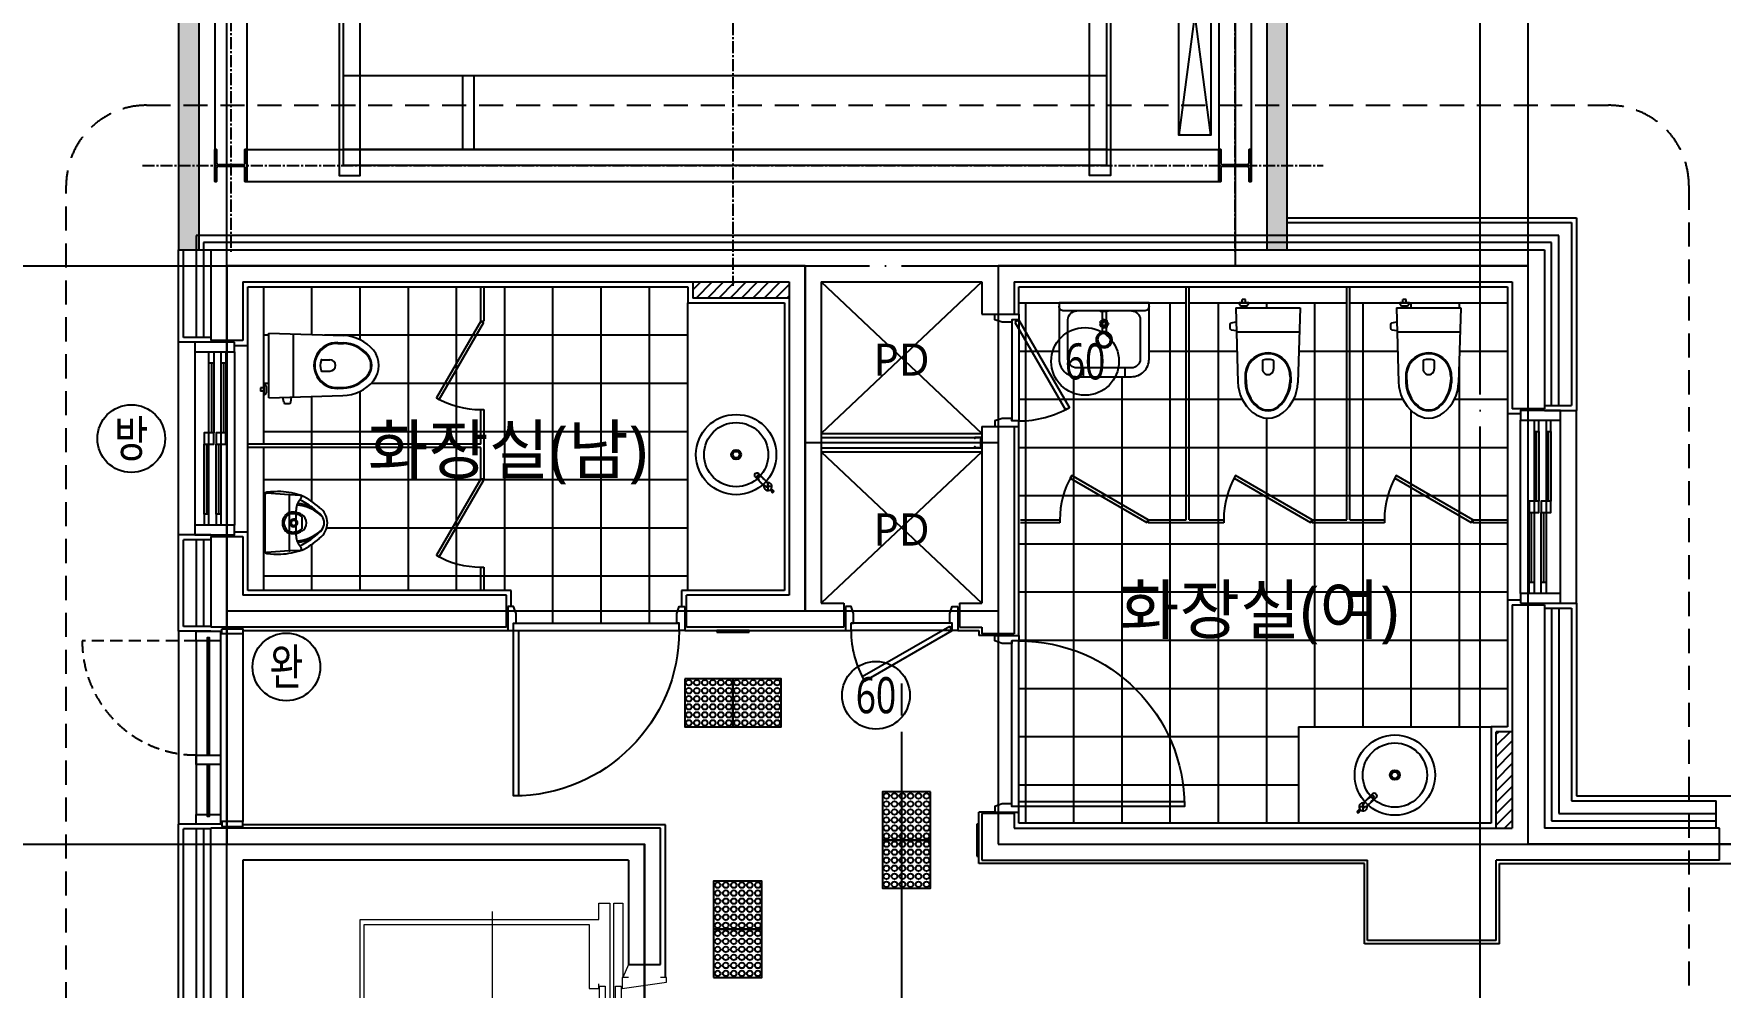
# Model space of a CAD drawing. Header units: millimetres. Extents: x 189000 to 252000, y 0 to 44550.
# Drawn here: x 203874 to 214370, y 22718 to 28655 of the extents above; entities that cross this region are included whole.
import ezdxf
from ezdxf.enums import TextEntityAlignment as Align

# ---------------------------------------------------------------- set-up
doc = ezdxf.new("R2010")
doc.units = ezdxf.units.MM
doc.header["$LTSCALE"] = 100
for name, pattern in [('CEN', [62, 60, -1, 0, -1]), ('CENTER', [66, 60, -2, 2, -2]), ('CENTER2', [1.125, 0.75, -0.125, 0.125, -0.125]), ('CHCENTER', [2.875, 2.5, -0.125, 0.125, -0.125]), ('DOT', [6.35, 0, -6.35]), ('HID', [2.3, 1.5, -0.8]), ('HIDDEN', [0.375, 0.25, -0.125])]:
    doc.linetypes.add(name, pattern=pattern)
for name, color, linetype in [('1', 1, 'CHCENTER'), ('3', 5, 'Continuous'), ('A-EQP-TOILET', 6, 'Continuous'), ('A-MARK', 3, 'Continuous'), ('AA-DWXM-DOOR', 4, 'Continuous'), ('CEN', 1, 'CEN'), ('COL', 2, 'Continuous'), ('DW-STUD', 8, 'Continuous'), ('FIN', 5, 'Continuous'), ('fur', 6, 'Continuous'), ('HAT', 5, 'Continuous'), ('insul', 8, 'Continuous'), ('L1', 8, 'Continuous'), ('TEXT', 3, 'Continuous'), ('TEXT3', 7, 'Continuous'), ('WAL', 3, 'Continuous'), ('WID', 4, 'Continuous'), ('방화문', 7, 'Continuous'), ('부분확대', 7, 'Continuous'), ('장애인', 8, 'Continuous')]:
    doc.layers.add(name, color=color, linetype=linetype)
for name, color, linetype, lineweight in [('LAD-CEN', 1, 'CENTER2', 9), ('LAD-OUTLINE', 7, 'Continuous', 20), ('LAD-REFERENCE', 7, 'Continuous', 5), ('LAD-THINLINE', 7, 'Continuous', 9)]:
    doc.layers.add(name, color=color, linetype=linetype, lineweight=lineweight)
doc.layers.add('면적선', color=44, linetype='Continuous', plot=False)
doc.styles.add('맑은고딕', font='')
doc.styles.add('울릉도L', font='')
doc.styles.get('맑은고딕').set_extended_font_data('Malgun Gothic')
doc.styles.get('울릉도L').set_extended_font_data('Malgun Gothic')
doc.linetypes.add('BATTING', pattern='A,0.00254,-2.54,[134,ltypeshp.shx,S=2.54,R=0,X=-2.54,Y=0],-5.08,[134,ltypeshp.shx,S=2.54,R=180,X=2.54,Y=0],-2.54', length=10.16254)

# ---------------------------------------------------------------- blocks, each defined once
blk = doc.blocks.new('*U14')
at = {"layer": 'LAD-OUTLINE'}
blk.add_line((0, 0), (80, 35), dxfattribs=at)
blk.add_lwpolyline([(80, 0), (80, 39), (150, 39), (110, -237), (80, -237), (80, -200)], dxfattribs=at)
blk = doc.blocks.new('*U15')
at = {"layer": 'LAD-OUTLINE'}
blk.add_line((0, 0), (-80, 35), dxfattribs=at)
blk.add_lwpolyline([(-80, 0), (-80, 39), (-150, 39), (-110, -237), (-80, -237), (-80, -200)], dxfattribs=at)
blk = doc.blocks.new('*U13')
at = {"layer": 'LAD-CEN', "ltscale": 200}
for p, q in [((0, 875), (0, -1100)), ((-1009, 0), (980, 0))]:
    blk.add_line(p, q, dxfattribs=at)
at = {"layer": 'LAD-OUTLINE'}
for points in [[(-1032, -730), (-1032, -660), (-930, -660), (-930, 825), (930, 825), (930, -660), (1032, -660), (1032, -730), (-1032, -730)], [(-900, -600), (-900, 800), (900, 800), (900, -600)], [(-900, -600), (-500, -600), (-500, -660), (-530, -660)], [(900, -600), (500, -600), (500, -660), (530, -660)], [(-515, -665), (515, -665), (515, -700), (-515, -700), (-515, -665)], [(-570, -810), (-1032, -810), (-1032, -755), (1032, -755), (1032, -810), (570, -810)], [(-515, -765), (515, -765), (515, -800), (-515, -800), (-515, -765)]]:
    blk.add_lwpolyline(points, dxfattribs=at)
blk = doc.blocks.new('LAD-RAIL-13K')
at = {"layer": 'LAD-THINLINE', "linetype": 'Continuous'}
for p, q in [((-40.801031, -53.720832), (-8.448969, -51.279167)), ((-4.75, -47.290511), (-4.75, -35.2)), ((4.75, -35.2), (4.75, -47.290511)), ((8.448969, -51.279167), (40.801031, -53.720832))]:
    blk.add_line(p, q, dxfattribs=at)
for points in [[(-7.95, -32), (-8, -32), (-8, -1), (-7, 0), (7, 0), (8, -1), (8, -32), (7.95, -32)], [(44.5, -57.709489), (44.5, -62), (-44.5, -62), (-44.5, -57.709489)]]:
    blk.add_lwpolyline(points, dxfattribs=at)
for centre, radius, start, end in [((-40.5, -57.709489), 4, 94.3160279995, 180), ((-8.75, -47.290511), 4, 274.3160279995, 0), ((-7.95, -35.2), 3.2, 0, 90), ((7.95, -35.2), 3.2, 90, 180), ((8.75, -47.290511), 4, 180, 265.6839720005), ((40.5, -57.709489), 4, 0, 85.6839720005)]:
    blk.add_arc(centre, radius, start, end, dxfattribs=at)
blk = doc.blocks.new('*U10')
at = {"layer": 'LAD-CEN', "ltscale": 10}
for p, q in [((-293, 636), (-277, 636)), ((-293, 601), (-277, 601)), ((-293, -601), (-277, -601)), ((-293, -636), (-277, -636))]:
    blk.add_line(p, q, dxfattribs=at)
at = {"layer": 'LAD-REFERENCE'}
for p, q in [((-211, 562), (0, 562)), ((-37, 556), (-37, -556)), ((0, 601), (0, -601)), ((-211, -562), (0, -562))]:
    blk.add_line(p, q, dxfattribs=at)
for points in [[(-83, 621), (-83, 621), (-88, 629), (-180, 629, -0.188811), (-194, 634), (-201, 641), (-228, 666), (-288, 666), (-288, 566), (-213, 566), (-83, 566)], [(-83, -621), (-83, -621), (-88, -629), (-180, -629, 0.188811), (-194, -634), (-201, -641), (-228, -666), (-288, -666), (-288, -566), (-213, -566), (-83, -566)]]:
    blk.add_lwpolyline(points, format="xyb", close=True, dxfattribs=at)
for points in [[(0, 556), (-211, 556), (-211, 621), (-20, 621), (0, 601)], [(0, -556), (-211, -556), (-211, -621), (-20, -621), (0, -601)]]:
    blk.add_lwpolyline(points, dxfattribs=at)
at = {"layer": 'LAD-THINLINE', "color": 2, "linetype": 'HIDDEN'}
for p, q in [((-282, 566), (-282, 666)), ((-6, -556), (-6, 556)), ((-282, -566), (-282, -666))]:
    blk.add_line(p, q, dxfattribs=at)
blk = doc.blocks.new('*U11')
at = {"layer": 'LAD-CEN', "linetype": 'CENTER'}
for p, q in [((0, 586), (0, -586)), ((75, 0), (-75, 0))]:
    blk.add_line(p, q, dxfattribs=at)
at = {"layer": 'LAD-THINLINE', "color": 5}
for p, q in [((-75, -500), (75, 500)), ((75, -500), (-75, 500)), ((-25, 262), (-25, 17)), ((-25, 262), (-22, 262)), ((-25, 262), (-22, 262)), ((-25, 262), (-22, 262)), ((-25, 262), (-22, 262)), ((-22, 262), (-22, 17)), ((-22, 262), (-21, 259)), ((-22, 262), (-21, 259)), ((-15, 260), (-12, 260)), ((-15, 260), (-12, 260)), ((-15, 260), (-15, 20)), ((-15, 260), (-9, 260)), ((-15, 260), (-9, 260)), ((-9, 260), (-9, 20)), ((-3, 260), (-3, 20)), ((3, 260), (-3, 260)), ((3, 260), (-3, 260)), ((3, 260), (0, 260)), ((3, 260), (0, 260)), ((3, 260), (3, 20)), ((15, 260), (9, 260)), ((9, 260), (9, 20)), ((9, 260), (9, 20)), ((15, 260), (12, 260)), ((15, 260), (15, 20)), ((25, 262), (21, 262)), ((25, 262), (21, 262)), ((21, 262), (21, 17)), ((21, 262), (21, 259)), ((25, 262), (21, 262)), ((25, 262), (21, 262)), ((21, 262), (21, 259)), ((25, 262), (25, 17)), ((-25, 17), (-22, 17)), ((-25, 17), (-22, 17)), ((-22, 17), (-21, 21)), ((-15, 20), (-9, 20)), ((-15, 20), (-9, 20)), ((3, 20), (-3, 20)), ((15, 20), (9, 20)), ((21, 17), (21, 21)), ((25, 17), (21, 17)), ((25, 17), (21, 17)), ((-25, -263), (-25, -18)), ((-25, -18), (-22, -18)), ((-25, -18), (-22, -18)), ((-22, -263), (-22, -18)), ((-22, -18), (-21, -21)), ((-15, -21), (-9, -21)), ((-15, -21), (-9, -21)), ((-15, -261), (-15, -21)), ((-9, -261), (-9, -21)), ((-3, -261), (-3, -21)), ((3, -21), (-3, -21)), ((3, -261), (3, -21)), ((15, -21), (9, -21)), ((9, -261), (9, -21)), ((9, -261), (9, -21)), ((15, -261), (15, -21)), ((21, -263), (21, -18)), ((25, -18), (21, -18)), ((25, -18), (21, -18)), ((21, -18), (21, -21)), ((25, -263), (25, -18)), ((-25, -263), (-22, -263)), ((-25, -263), (-22, -263)), ((-25, -263), (-22, -263)), ((-25, -263), (-22, -263)), ((-22, -263), (-21, -260)), ((-22, -263), (-21, -260)), ((-15, -261), (-12, -261)), ((-15, -261), (-12, -261)), ((-15, -261), (-9, -261)), ((-15, -261), (-9, -261)), ((3, -261), (-3, -261)), ((3, -261), (-3, -261)), ((3, -261), (0, -261)), ((3, -261), (0, -261)), ((15, -261), (9, -261)), ((15, -261), (12, -261)), ((21, -263), (21, -260)), ((21, -263), (21, -260)), ((25, -263), (21, -263)), ((25, -263), (21, -263)), ((25, -263), (21, -263)), ((25, -263), (21, -263))]:
    blk.add_line(p, q, dxfattribs=at)
at = {"layer": 'LAD-THINLINE'}
blk.add_lwpolyline([(-75, -500), (75, -500), (75, 500), (-75, 500)], close=True, dxfattribs=at)
at = {"layer": 'LAD-THINLINE', "color": 5}
for centre, start, end in [((-18, 260), 190.2367, 0), ((-18, 260), 190.2367, 0), ((-6, 260), 180, 0), ((-6, 260), 180, 0), ((6, 260), 180, 0), ((6, 260), 180, 0), ((18, 260), 180, 349.7633), ((18, 260), 180, 349.7633), ((-18, 20), 0, 169.7633), ((-6, 20), 0, 180), ((6, 20), 0, 180), ((18, 20), 10.2367, 180), ((-18, -21), 190.2367, 0), ((-6, -21), 180, 0), ((6, -21), 180, 0), ((18, -21), 180, 349.7633), ((-18, -261), 0, 169.7633), ((-18, -261), 0, 169.7633), ((-6, -261), 0, 180), ((-6, -261), 0, 180), ((6, -261), 0, 180), ((6, -261), 0, 180), ((18, -261), 10.2367, 180), ((18, -261), 10.2367, 180)]:
    blk.add_arc(centre, 3, start, end, dxfattribs=at)
blk = doc.blocks.new('1')
for name, p in [('*U11', (2386334, -4381467)), ('*U14', (2386831, -4382312)), ('*U15', (2388131, -4382312))]:
    blk.add_blockref(name, p)
at = {"rotation": 270}
blk.add_blockref('LAD-RAIL-13K', (2386531, -4381467), dxfattribs=at)
at = {"layer": 'L1'}
for name, p in [('*U13', (2387481, -4381467)), ('*U10', (2386469, -4381467))]:
    blk.add_blockref(name, p, dxfattribs=at)
blk = doc.blocks.new('A$C741C417D')
at = {"layer": 'AA-DWXM-DOOR', "color": 8}
for p, q in [((-665, 190), (-35, 190)), ((-665, 145), (-35, 145))]:
    blk.add_line(p, q, dxfattribs=at)
at = {"layer": 'AA-DWXM-DOOR'}
for points in [[(-650, 164), (-104, 479), (-119, 505), (-665, 190)], [(-700, 40), (-700, 190), (-665, 190), (-665, 145), (-650, 145), (-650, 85), (-665, 40), (-665, 40)], [(0, 40), (0, 190), (-35, 190), (-35, 145), (-50, 145), (-50, 85), (-35, 40), (-35, 40)]]:
    blk.add_lwpolyline(points, close=True, dxfattribs=at)
at = {"layer": 'AA-DWXM-DOOR', "color": 16}
blk.add_arc((-665, 190), 630, 0, 29.9999, dxfattribs=at)
blk = doc.blocks.new('EntPlan_C200X200')
for p, q in [((100, 100), (-100, 100)), ((-100, 100), (-100, 88)), ((-100, 88), (-17, 88)), ((-4, 75), (-4, -75)), ((4, -75), (4, 75)), ((17, 88), (100, 88)), ((100, 88), (100, 100)), ((-17, -88), (-100, -88)), ((-100, -88), (-100, -100)), ((-100, -100), (100, -100)), ((100, -88), (17, -88)), ((100, -100), (100, -88))]:
    blk.add_line(p, q)
blk.add_lwpolyline([(-4, 75, 0.414214), (-17, 88), (-100, 88), (-100, 100), (100, 100), (100, 88), (17, 88, 0.414214), (4, 75), (4, -75, 0.414214), (17, -88), (100, -88), (100, -100), (-100, -100), (-100, -88), (-17, -88, 0.414214), (-4, -75)], format="xyb", close=True)
for centre, start, end in [((-17, 75), 0, 90), ((17, 75), 90, 180), ((-17, -75), 270, 0), ((17, -75), 180, 270)]:
    blk.add_arc(centre, 13, start, end)
blk = doc.blocks.new('EntPlan_Weight')
at = {"layer": '3'}
for p, q in [((-760, 100), (760, -100)), ((760, 100), (-760, -100))]:
    blk.add_line(p, q, dxfattribs=at)
blk.add_lwpolyline([(-760, 100), (760, 100), (760, -100), (-760, -100)], close=True, dxfattribs=at)
blk = doc.blocks.new('pl_l1')
for p, q in [((2375, 1060), (-2375, 1060)), ((-2375, 1060), (-2375, -1060)), ((2375, 1060), (2375, -1060)), ((2375, 960), (-2375, 960)), ((1560, 960), (1560, 500)), ((1630, 960), (1630, 500)), ((-2375, 500), (2375, 500)), ((-2375, -500), (2375, -500)), ((-1630, -960), (-1630, -500)), ((-1560, -960), (-1560, -500)), ((2375, -960), (-2375, -960)), ((2375, -1060), (-2375, -1060))]:
    blk.add_line(p, q)
blk = doc.blocks.new('Plan_Plate')
for points in [[(1115, 2350), (3562.5, 2350), (3562.5, 2220), (1115, 2220)], [(1115, -2450), (3562.5, -2450), (3562.5, -2320), (1115, -2320)]]:
    blk.add_lwpolyline(points, close=True)
at = {"layer": '3', "rotation": 90}
blk.add_blockref('pl_l1', (2440, -50), dxfattribs=at)
blk = doc.blocks.new('002')
at = {"color": 1, "linetype": 'CENTER2'}
for p, q in [((1382958, 2257443), (1382958, 2264793)), ((1375408, 2264243), (1383508, 2264243)), ((1375208, 2261118), (1383708, 2261118)), ((1375408, 2257993), (1383508, 2257993))]:
    blk.add_line(p, q, dxfattribs=at)
at = {"color": 7, "linetype": 'Continuous'}
for p, q in [((1376058, 2264343), (1382858, 2264343)), ((1375958, 2264143), (1382958, 2264143)), ((1382858, 2258093), (1382858, 2264143)), ((1383058, 2258093), (1383058, 2264143)), ((1375958, 2258093), (1382958, 2258093)), ((1376058, 2257893), (1382858, 2257893))]:
    blk.add_line(p, q, dxfattribs=at)
for name, p in [('EntPlan_C200X200', (1382958, 2264243)), ('Plan_Plate', (1379458, 2261118)), ('EntPlan_Weight', (1382008, 2263993)), ('EntPlan_C200X200', (1382958, 2257993))]:
    blk.add_blockref(name, p)
blk = doc.blocks.new('A$C1434219D')
at = {"layer": '장애인', "color": 6}
blk.add_lwpolyline([(0, 0), (300, 0), (300, 300), (0, 300)], close=True, dxfattribs=at)
at = {"layer": '장애인'}
for centre in [(25, 275), (25, 225), (75, 275), (75, 225), (125, 275), (125, 225), (175, 275), (175, 225), (225, 275), (225, 225), (275, 275), (275, 225), (25, 175), (25, 125), (75, 175), (75, 125), (125, 175), (125, 125), (175, 175), (175, 125), (225, 175), (225, 125), (275, 175), (275, 125), (25, 75), (25, 25), (75, 75), (75, 25), (125, 75), (125, 25), (175, 75), (175, 25), (225, 75), (225, 25), (275, 75), (275, 25)]:
    blk.add_circle(centre, 17.5, dxfattribs=at)
blk = doc.blocks.new('*U48')
at = {"layer": 'AA-DWXM-DOOR', "color": 8}
for p, q in [((35, 120), (1065, 120)), ((35, 75), (1065, 75))]:
    blk.add_line(p, q, dxfattribs=at)
at = {"layer": 'AA-DWXM-DOOR'}
for points in [[(65, 120), (65, 1150), (35, 1150), (35, 120)], [(0, -30), (0, 120), (35, 120), (35, 75), (50, 75), (50, 15), (35, -30), (35, -30)], [(1100, -30), (1100, 120), (1065, 120), (1065, 75), (1050, 75), (1050, 15), (1065, -30), (1065, -30)]]:
    blk.add_lwpolyline(points, close=True, dxfattribs=at)
at = {"layer": 'AA-DWXM-DOOR', "color": 16}
blk.add_arc((35, 120), 1030, 0, 90, dxfattribs=at)
at = {"layer": 'Defpoints', "linetype": 'DOT'}
for p, q in [((-10, 110), (-10, -20)), ((1110, 110), (1110, -20))]:
    blk.add_line(p, q, dxfattribs=at)
blk = doc.blocks.new('to-cl-004-D-P')
at = {"layer": 'A-EQP-TOILET'}
for p, q in [((32, 373), (499, 359)), ((32, -28), (32, 373)), ((182, 368), (182, -22)), ((460, 315), (497, 314)), ((460, 310), (496, 309)), ((361, 208), (412, 208)), ((361, 138), (412, 138)), ((0, 33), (-20, 33)), ((-20, 33), (-20, 12)), ((0, 12), (-20, 12)), ((4, 53), (0, 53)), ((0, 53), (0, -7)), ((18, 5), (18, 40)), ((460, 35), (496, 36)), ((460, 30), (497, 31)), ((4, -7), (0, -7)), ((32, -28), (493, -14)), ((125, -56), (118, -25)), ((134, -64), (158, -64)), ((168, -56), (173, -24))]:
    blk.add_line(p, q, dxfattribs=at)
for centre, radius, start, end in [((456, 170), 145, 88.4637, 149.3301), ((489, 109), 250, 39.393, 87.8693), ((452, 173), 140, 149.3301, 210.6699), ((452, 173), 135, 149.3301, 210.6699), ((456, 170), 140, 88.4637, 149.3301), ((489, 109), 205, 88.8513, 89.0581), ((489, 109), 205, 39.393, 88.0761), ((489, 109), 200, 39.393, 88.0761), ((567, 173), 100, 320.607, 39.393), ((567, 173), 105, 320.607, 39.393), ((567, 173), 150, 320.607, 39.393), ((457, 173), 105, 162.5424, 197.4576), ((361, 203), 5, 90, 162.5424), ((361, 143), 5, 197.4576, 270), ((412, 173), 35, 270, 90), ((489, 236), 200, 271.9239, 320.607), ((489, 236), 205, 271.9239, 320.607), ((1, 35), 17.6, 16.4669, 80.531), ((1, 10), 17.6, 279.469, 343.5331), ((456, 175), 145, 210.6699, 271.5363), ((456, 175), 140, 210.6699, 271.5363), ((489, 236), 250, 270.8621, 320.607), ((134, -54), 10, 191.7664, 271.1467), ((158, -54), 10, 271.1467, 350.5271)]:
    blk.add_arc(centre, radius, start, end, dxfattribs=at)
blk = doc.blocks.new('A$C38E82509')
at = {"layer": 'A-EQP-TOILET'}
for p, q in [((0, 369), (0, 7)), ((152, 363), (11, 372)), ((155, 16), (155, 360)), ((221, 359), (158, 363)), ((195, 108), (195, 268)), ((230, 225), (230, 151)), ((152, 13), (11, 4)), ((221, 17), (158, 13))]:
    blk.add_line(p, q, dxfattribs=at)
for centre, radius, start, end in [((15, 364), 15, 93.8943, 180), ((10, 362), 10, 86.2686, 180), ((150, -1616), 2000, 91.4255, 93.8943), ((66, -146), 530, 71.9423, 86.2769), ((152, 360), 3, 0, 86.2686), ((158, 360), 3, 86.2686, 180), ((295, 268), 100, 132.9859, 180), ((143, 109), 233, 66.6541, 71.5757), ((220, 349), 10, 312.9859, 86.2686), ((22, -75), 480, 48.4528, 64.2738), ((22, -79), 455, 49.6406, 62.0313), ((180, 188), 70, 157.482, 202.518), ((180, 188), 70, 148.9973, 157.482), ((182, 192), 70, 144.4696, 153.0054), ((180, 188), 60, 155.6699, 204.3301), ((166, 204), 50, 143.0546, 144.4696), ((180, 188), 60, 148.6631, 155.6699), ((166, 204), 50, 128.4584, 143.0546), ((182, 192), 60, 144.4696, 153.3396), ((166, 204), 40, 141.0261, 144.4696), ((166, 204), 50, 112.3552, 128.4584), ((166, 204), 40, 119.5264, 141.0261), ((166, 204), 40, 102.6693, 119.5264), ((166, 204), 50, 102.6693, 112.3552), ((177, 155), 100, 79.6672, 102.6693), ((180, 188), 24, 51.3178, 308.6822), ((177, 155), 90, 78.5043, 102.6693), ((177, 155), 100, 58.0374, 79.6672), ((177, 155), 90, 55.67, 78.5043), ((182, 50), 250, 46.2214, 85.9523), ((170, 63), 250, 42.0777, 82.0201), ((200, 188), 50, 60, 60.1925), ((225, 225), 5, 0, 55.67), ((200, 188), 60, 300, 60), ((183, 86), 225, 39.8659, 53.5906), ((272, 188), 118, 305.1415, 54.8585), ((300, 188), 70, 322.3301, 37.6699), ((180, 188), 70, 202.518, 211.0027), ((182, 184), 70, 206.9946, 215.5304), ((180, 188), 60, 204.3301, 211.3369), ((166, 172), 50, 215.5304, 216.9454), ((166, 172), 50, 216.9454, 231.5416), ((182, 184), 60, 206.6604, 215.5304), ((166, 172), 40, 215.5304, 218.9739), ((166, 172), 40, 218.9739, 240.4736), ((166, 172), 50, 231.5416, 247.6448), ((166, 172), 40, 240.4736, 257.3307), ((166, 172), 50, 247.6448, 257.3307), ((177, 221), 100, 257.3307, 280.3328), ((177, 221), 90, 257.3307, 281.4957), ((180, 188), 16, 20.3641, 339.6359), ((180, 188), 24, 308.6822, 51.3178), ((180, 188), 16, 339.6359, 20.3641), ((177, 221), 90, 281.4957, 304.33), ((177, 221), 100, 280.3328, 301.9626), ((295, 108), 100, 180, 227.0141), ((182, 326), 250, 274.0477, 313.7786), ((170, 313), 250, 277.9799, 317.9223), ((225, 151), 5, 304.33, 0), ((22, 455), 455, 297.9687, 310.3594), ((183, 289), 225, 306.4094, 320.1341), ((10, 14), 10, 180, 273.7314), ((15, 12), 15, 180, 266.1057), ((68, 501), 509, 273.572, 288.7455), ((152, 16), 3, 273.7314, 0), ((158, 16), 3, 180, 273.7314), ((143, 267), 233, 288.4243, 293.3459), ((220, 27), 10, 273.7314, 47.0141), ((22, 450), 480, 295.7262, 311.5472), ((150, 1992), 2000, 266.1057, 268.5745)]:
    blk.add_arc(centre, radius, start, end, dxfattribs=at)
blk = doc.blocks.new('to-la-004-D-P')
at = {"layer": 'A-EQP-TOILET'}
for p, q in [((-24, -52), (-15, -52)), ((15, -52), (-15, -52)), ((-12, -55), (-12, -108)), ((4, -103), (3, -106)), ((8, -104), (4, -103)), ((8, -104), (8, -107)), ((12, -55), (12, -110)), ((24, -52), (15, -52)), ((-27, -128), (-27, -133)), ((-27, -128), (-24, -128)), ((-27, -133), (-24, -132)), ((-15, -107), (-19, -111)), ((-19, -111), (-17, -113)), ((-19, -150), (-17, -147)), ((-19, -150), (-15, -153)), ((-15, -107), (-13, -110)), ((-15, -153), (-13, -150)), ((-12, -152), (-12, -180)), ((0, -131), (0, -130)), ((0, -131), (0, -130)), ((0, -131), (0, -130)), ((0, -130), (0, -130)), ((4, -157), (3, -154)), ((4, -157), (8, -156)), ((8, -156), (8, -153)), ((12, -151), (12, -180)), ((23, -116), (20, -118)), ((23, -144), (20, -143)), ((25, -121), (23, -116)), ((25, -121), (23, -122)), ((25, -140), (23, -138)), ((23, -144), (25, -140)), ((-130, -405), (-130, -460)), ((130, -405), (130, -460))]:
    blk.add_line(p, q, dxfattribs=at)
blk.add_lwpolyline([(-280, 0), (280, 0), (280, -350, -0.414214), (170, -460), (-170, -460, -0.414214), (-280, -350)], format="xyb", close=True, dxfattribs=at)
for points in [[(-280, -20, 0.414214), (-250, -50), (-170, -50), (170, -50), (250, -50, 0.414214), (280, -20, 0.414214)], [(-170, -50, 0.414214), (-225, -105), (-225, -350, 0.414214), (-170, -405), (170, -405, 0.414214), (225, -350), (225, -105, 0.414214), (170, -50, 0.414214)]]:
    blk.add_lwpolyline(points, format="xyb", dxfattribs=at)
for centre, radius in [((0, -230), 50), ((0, -230), 40), ((0, -130), 13), ((0, -130), 12.3), ((0, -130), 11)]:
    blk.add_circle(centre, radius, dxfattribs=at)
for centre, radius, start, end in [((-24, -51), 1.25, 90, 270), ((-15, -55), 3, 0, 90), ((-8, -95), 14, 240.334, 325.3803), ((-9, -89), 19, 252.9878, 312.7264), ((22, -102), 14, 188.9054, 273.9518), ((26, -97), 19, 201.5593, 261.2979), ((15, -55), 3, 90, 180), ((24, -51), 1.25, 270, 90), ((-32, -115), 14, 291.7625, 16.8089), ((-38, -112), 19, 304.4164, 4.155), ((-38, -148), 19, 355.845, 55.5836), ((-32, -146), 14, 343.1911, 68.2375), ((-29, -116), 12.5, 293.0109, 15.5605), ((0, -130), 24, 174.3808, 185.6192), ((-29, -144), 12.5, 344.4395, 66.9891), ((0, -130), 21, 167.7221, 192.2779), ((0, -130), 24, 122.9522, 134.1906), ((0, -130), 24, 225.8094, 237.0478), ((0, -130), 21, 116.2935, 140.8493), ((0, -130), 21, 219.1507, 243.7065), ((-8, -165), 14, 34.6197, 119.666), ((-9, -171), 19, 47.2736, 107.0122), ((-7, -99), 12.5, 241.5823, 324.132), ((-7, -161), 12.5, 35.868, 118.4177), ((0, -180), 11.5, 180, 0), ((0, -130), 21, 64.865, 89.4207), ((0, -130), 21, 270.5793, 295.135), ((0, -130), 24, 71.5236, 82.7621), ((0, -130), 24, 277.2379, 288.4764), ((20, -105), 12.5, 190.1537, 272.7034), ((20, -155), 12.5, 87.2966, 169.8463), ((22, -158), 14, 86.0482, 171.0946), ((26, -163), 19, 98.7021, 158.4407), ((0, -130), 21, 13.4364, 37.9922), ((0, -130), 21, 322.0078, 346.5636), ((32, -130), 12.5, 138.7252, 221.2748), ((0, -130), 24, 20.0951, 31.3335), ((0, -130), 24, 328.6665, 339.9049), ((36, -130), 14, 137.4768, 222.5232), ((42, -130), 19, 150.1307, 209.8693)]:
    blk.add_arc(centre, radius, start, end, dxfattribs=at)

msp = doc.modelspace()

# ---------------------------------------------------------------- hatches: boundary and pattern name
at = {"transparency": 33554559}
h = msp.add_hatch(dxfattribs=at)
h.set_pattern_fill('CROSS', color=4, scale=5, angle=-90)
h.set_pattern_definition([(270, (206121.996, -26828.983), (31.75, -31.75), [15.875, -47.625]), (360, (206114.06, -26836.92), (31.75, 31.75), [15.875, -47.625])])
h.paths.add_polyline_path([(204775.3, 35159.1), (204775.3, 27309.1), (211675.3, 27309.1), (211675.3, 35159.1)])
h.paths.add_polyline_path([(204900.3, 35034.1), (204900.3, 27309.1), (211550.3, 27309.1), (211550.3, 35034.1)], flags=16)
at = {"layer": 'HAT'}
h = msp.add_hatch(dxfattribs=at)
h.set_pattern_fill('_USER', color=8, scale=50, angle=45, pattern_type=0)
h.set_pattern_definition([(45, (63000, 100), (-35.355339, 35.355339), [])])
h.paths.add_polyline_path([(208575.3, 27109.1), (207975.3, 27109.1), (207975.3, 27009.1), (208575.3, 27009.1)])
h = msp.add_hatch(dxfattribs=at)
h.set_pattern_fill('_USER', color=8, scale=50, angle=45, pattern_type=0)
h.set_pattern_definition([(45, (63100, -4e-06), (-35.355339, 35.355339), [])])
h.paths.add_polyline_path([(213075.3, 24309.1), (212975.3, 24309.1), (212975.3, 23709.1), (213075.3, 23709.1)])

# ---------------------------------------------------------------- linework, layer by layer
at = {"color": 4}
for points in [[(204775.3, 35159.1), (204775.3, 27309.1), (211675.3, 27309.1), (211675.3, 35159.1)], [(204900.3, 35034.1), (204900.3, 27309.1), (211550.3, 27309.1), (211550.3, 35034.1)]]:
    msp.add_lwpolyline(points, close=True, dxfattribs=at)
at = {"layer": '1', "color": 3}
for points in [[(208125.3, 24927.9), (208325.3, 24927.9), (208325.3, 24939.1), (208125.3, 24939.1)], [(209744, 23734.1), (209744, 23534.1), (209755.3, 23534.1), (209755.3, 23734.1)]]:
    msp.add_lwpolyline(points, close=True, dxfattribs=at)
at = {"layer": 'A-MARK', "color": 8}
for points in [[(209275.7, 24409.1), (209275.7, 24609.1)], [(210475.7, 19809.1), (210475.7, 22309.1), (209275.7, 22309.1), (209275.7, 24309.1)]]:
    msp.add_lwpolyline(points, dxfattribs=at)
at = {"layer": 'CEN'}
for p, q in [((205075.3, 7809.1), (205075.3, 36909.1)), ((211350.3, 36909.1), (211350.3, 27209.1)), ((212875.3, 7809.1), (212875.3, 36909.1)), ((213175.3, 23609.1), (213175.3, 36909.1)), ((203075.3, 27209.1), (213175.3, 27209.1)), ((208675.3, 27209.1), (208675.3, 25059.1)), ((209875.3, 27209.1), (209875.3, 23609.1)), ((208675.3, 26109.1), (209875.3, 26109.1)), ((209875.3, 25059.1), (205075.3, 25059.1)), ((203075.3, 23609.1), (207675.3, 23609.1)), ((207675.3, 20809.1), (207675.3, 23609.1)), ((209875.3, 23609.1), (234075.3, 23609.1))]:
    msp.add_line(p, q, dxfattribs=at)
at = {"layer": 'COL'}
for p, q in [((204975.3, 27309.1), (213275.3, 27309.1)), ((204975.3, 27309.1), (204975.3, 26744.1)), ((213275.3, 27309.1), (213275.3, 26319.1)), ((205175.3, 27109.1), (205175.3, 26744.1)), ((205175.3, 27109.1), (208575.3, 27109.1)), ((208575.3, 27109.1), (208575.3, 25159.1)), ((208775.3, 27109.1), (209775.3, 27109.1)), ((208775.3, 27109.1), (208775.3, 25109.1)), ((209775.3, 27109.1), (209775.3, 26909.1)), ((209975.3, 27109.1), (213075.3, 27109.1)), ((209975.3, 27109.1), (209975.3, 26909.1)), ((213075.3, 27109.1), (213075.3, 26319.1)), ((209775.3, 26909.1), (209975.3, 26909.1)), ((205175.3, 26744.1), (204975.3, 26744.1)), ((213275.3, 26319.1), (213075.3, 26319.1)), ((209775.3, 26209.1), (209775.3, 25109.1)), ((209775.3, 26209.1), (209975.3, 26209.1)), ((209975.3, 26209.1), (209975.3, 24919.1)), ((204975.3, 25524.1), (204975.3, 24959.1)), ((204975.3, 25524.1), (205175.3, 25524.1)), ((205175.3, 25524.1), (205175.3, 25159.1)), ((206815.3, 25159.1), (205175.3, 25159.1)), ((206815.3, 24959.1), (206815.3, 25159.1)), ((208575.3, 25159.1), (207935.3, 25159.1)), ((207935.3, 24959.1), (207935.3, 25159.1)), ((208775.3, 25109.1), (208915.3, 25109.1)), ((208915.3, 25109.1), (208915.3, 24959.1)), ((209635.3, 25109.1), (209775.3, 25109.1)), ((209635.3, 25109.1), (209635.3, 24959.1)), ((213075.3, 25099.1), (213075.3, 23709.1)), ((213075.3, 25099.1), (213275.3, 25099.1)), ((213275.3, 25099.1), (213275.3, 23709.1)), ((206815.3, 24959.1), (204975.3, 24959.1)), ((208915.3, 24959.1), (207935.3, 24959.1)), ((209635.3, 24959.1), (209775.3, 24959.1)), ((209775.3, 24959.1), (209775.3, 24919.1)), ((209975.3, 24919.1), (209775.3, 24919.1)), ((209775.3, 23799.1), (209775.3, 23509.1)), ((209975.3, 23799.1), (209775.3, 23799.1)), ((209975.3, 23799.1), (209975.3, 23709.1)), ((204975.3, 19919.1), (204975.3, 23709.1)), ((207775.3, 23709.1), (204975.3, 23709.1)), ((207775.3, 22859.1), (207775.3, 23709.1)), ((209975.3, 23709.1), (213075.3, 23709.1)), ((214365.3, 23709.1), (213275.3, 23709.1)), ((214365.3, 23509.1), (214365.3, 23709.1)), ((205175.3, 23509.1), (205175.3, 20909.1)), ((207575.3, 23509.1), (205175.3, 23509.1)), ((207575.3, 23509.1), (207575.3, 22859.1)), ((209775.3, 23509.1), (212175.3, 23509.1)), ((212175.3, 23009.1), (212175.3, 23509.1)), ((214365.3, 23509.1), (212975.3, 23509.1)), ((212975.3, 23009.1), (212975.3, 23509.1)), ((212975.3, 23009.1), (212175.3, 23009.1)), ((207575.3, 22859.1), (207775.3, 22859.1))]:
    msp.add_line(p, q, dxfattribs=at)
at = {"layer": 'DW-STUD'}
msp.add_lwpolyline([(209768.3, 26130.6), (209768.3, 26087.6), (209775.3, 26084.6), (209775.3, 26076.6), (209730.3, 26076.6), (209730.3, 26084.6), (209731.3, 26084.6), (209731.3, 26077.6), (209774.3, 26077.6), (209774.3, 26084), (209767.3, 26087), (209767.3, 26131.3), (209774.3, 26134.3), (209774.3, 26140.6), (209731.3, 26140.6), (209731.3, 26133.6), (209730.3, 26133.6), (209730.3, 26141.6), (209775.3, 26141.6), (209775.3, 26133.6)], close=True, dxfattribs=at)
at = {"layer": 'FIN', "linetype": 'Continuous', "ltscale": 5}
for p, q in [((211675.3, 27509.1), (213475.3, 27509.1)), ((213475.3, 27509.1), (213475.3, 26309.1)), ((211675.3, 27479.1), (213445.3, 27479.1)), ((213445.3, 27479.1), (213445.3, 26339.1)), ((204775.3, 24934.1), (204775.3, 27309.1)), ((204805.3, 26764.1), (204805.3, 27309.1)), ((213475.3, 25109.1), (213475.3, 26309.1)), ((208775.3, 26166.6), (209775.3, 26166.6)), ((208775.3, 26051.6), (209775.3, 26051.6)), ((204805.3, 24964.1), (204805.3, 25504.1)), ((213475.3, 25109.1), (213475.3, 23909.1)), ((213445.3, 25079.1), (213445.3, 23879.1)), ((204775.3, 24934.1), (204775.3, 23734.1)), ((213445.3, 23879.1), (214345.3, 23879.1)), ((213475.3, 23909.1), (225175.3, 23909.1)), ((214345.3, 23709.1), (214345.3, 23879.1)), ((204775.3, 12029.1), (204775.3, 23734.1)), ((204805.3, 19939.1), (204805.3, 23704.1)), ((211200.3, 23509.1), (211200.3, 23509.1))]:
    msp.add_line(p, q, dxfattribs=at)
at = {"layer": 'FIN'}
for p, q in [((205205.3, 27079.1), (207945.3, 27079.1)), ((205205.3, 25189.1), (205205.3, 27079.1)), ((205305.3, 26099.1), (205305.3, 27079.1)), ((205305.3, 26099.1), (205305.3, 27079.1)), ((207945.3, 27079.1), (207945.3, 26979.1)), ((207945.3, 26979.1), (208545.3, 26979.1)), ((208545.3, 26979.1), (208545.3, 25189.1)), ((210005.3, 26909.1), (210005.3, 27079.1)), ((210005.3, 27079.1), (213045.3, 27079.1)), ((210005.3, 26979.1), (211045.3, 26979.1)), ((211065.3, 26979.1), (212045.3, 26979.1)), ((212065.3, 26979.1), (213045.3, 26979.1)), ((213045.3, 27079.1), (213045.3, 24339.1)), ((205123.3, 26714.1), (205205.3, 26714.1)), ((213127.3, 26289.1), (213045.3, 26289.1)), ((205305.3, 25189.1), (205305.3, 26079.1)), ((205305.3, 25189.1), (205305.3, 26079.1)), ((205123.3, 25554.1), (205205.3, 25554.1)), ((206845.3, 25189.1), (205205.3, 25189.1)), ((206845.3, 25089.1), (206845.3, 25189.1)), ((208545.3, 25189.1), (207905.3, 25189.1)), ((207905.3, 25189.1), (207905.3, 25089.1)), ((213127.3, 25129.1), (213045.3, 25129.1)), ((205175.3, 24939.1), (206825.3, 24939.1)), ((207925.3, 24939.1), (208925.3, 24939.1)), ((209625.3, 24939.1), (209755.3, 24939.1)), ((209755.3, 24939.1), (209755.3, 24909.1)), ((209855.3, 24909.1), (209755.3, 24909.1)), ((212945.3, 24339.1), (212945.3, 23739.1)), ((213045.3, 24339.1), (212945.3, 24339.1)), ((207805.3, 23729.1), (205175.3, 23729.1)), ((207805.3, 22779.1), (207805.3, 23729.1)), ((209755.3, 23489.1), (209755.3, 23809.1)), ((209855.3, 23809.1), (209755.3, 23809.1)), ((210005.3, 23739.1), (210005.3, 23809.1)), ((212945.3, 23739.1), (210005.3, 23739.1)), ((212155.3, 23489.1), (209755.3, 23489.1)), ((212155.3, 22989.1), (212155.3, 23489.1)), ((212995.3, 23489.1), (219855.3, 23489.1)), ((212995.3, 22989.1), (212995.3, 23489.1)), ((212995.3, 22989.1), (212155.3, 22989.1))]:
    msp.add_line(p, q, dxfattribs=at)
at = {"layer": 'FIN', "linetype": 'Continuous'}
for p, q in [((204975.3, 26734.1), (204775.3, 26734.1)), ((204975.3, 26764.1), (204805.3, 26764.1)), ((213275.3, 26339.1), (213445.3, 26339.1)), ((213275.3, 26309.1), (213475.3, 26309.1)), ((204975.3, 25534.1), (204775.3, 25534.1)), ((204975.3, 25504.1), (204805.3, 25504.1)), ((213275.3, 25109.1), (213475.3, 25109.1)), ((213275.3, 25079.1), (213445.3, 25079.1)), ((204975.3, 24934.1), (204775.3, 24934.1)), ((204975.3, 24964.1), (204805.3, 24964.1)), ((205175.3, 24919.1), (205175.3, 23749.1)), ((204975.3, 23734.1), (204775.3, 23734.1)), ((204975.3, 23704.1), (204805.3, 23704.1))]:
    msp.add_line(p, q, dxfattribs=at)
at = {"layer": 'FIN'}
msp.add_lwpolyline([(210005.3, 24909.1), (210005.3, 26209.1)], dxfattribs=at)
at = {"layer": 'FIN', "linetype": 'Continuous'}
for points in [[(205045.3, 24949.1), (205175.3, 24949.1), (205175.3, 24919.1), (205045.3, 24919.1)], [(205045.3, 23719.1), (205175.3, 23719.1), (205175.3, 23749.1), (205045.3, 23749.1)]]:
    msp.add_lwpolyline(points, close=True, dxfattribs=at)
at = {"layer": 'fur', "ltscale": 0.08}
for p, q in [((209775.3, 27109.1), (208775.3, 26166.6)), ((208775.3, 27109.1), (209775.3, 26166.6)), ((206655.3, 26864.1), (206655.3, 27079.1)), ((206675.3, 27079.1), (206675.3, 26864.1)), ((207945.3, 25189.1), (207945.3, 26979.1)), ((211045.3, 25629.1), (211045.3, 27079.1)), ((211065.3, 25629.1), (211065.3, 27079.1)), ((212045.3, 25629.1), (212045.3, 27079.1)), ((212065.3, 25629.1), (212065.3, 27079.1)), ((206655.3, 26864.1), (206675.3, 26864.1)), ((206655.3, 26099.1), (206655.3, 26314.1)), ((206655.3, 26314.1), (206675.3, 26314.1)), ((206675.3, 26314.1), (206675.3, 26099.1)), ((206655.3, 26099.1), (205205.3, 26099.1)), ((206655.3, 26079.1), (205205.3, 26079.1)), ((206655.3, 25884.1), (206655.3, 26079.1)), ((206675.3, 26099.1), (206675.3, 25884.1)), ((209775.3, 26051.6), (208775.3, 25109.1)), ((208775.3, 26051.6), (209775.3, 25109.1)), ((206655.3, 25884.1), (206675.3, 25884.1)), ((210015.3, 25629.1), (210260.3, 25629.1)), ((210260.3, 25629.1), (210260.3, 25609.1)), ((210810.3, 25629.1), (211045.3, 25629.1)), ((210810.3, 25629.1), (210810.3, 25609.1)), ((211065.3, 25629.1), (211280.3, 25629.1)), ((211280.3, 25629.1), (211280.3, 25609.1)), ((211830.3, 25629.1), (212045.3, 25629.1)), ((211830.3, 25629.1), (211830.3, 25609.1)), ((212065.3, 25629.1), (212280.3, 25629.1)), ((212280.3, 25629.1), (212280.3, 25609.1)), ((212830.3, 25629.1), (213045.3, 25629.1)), ((212830.3, 25629.1), (212830.3, 25609.1)), ((210260.3, 25609.1), (210015.3, 25609.1)), ((211280.3, 25609.1), (210810.3, 25609.1)), ((212280.3, 25609.1), (211830.3, 25609.1)), ((213045.3, 25609.1), (212830.3, 25609.1)), ((206655.3, 25189.1), (206655.3, 25334.1)), ((206655.3, 25334.1), (206675.3, 25334.1)), ((206675.3, 25334.1), (206675.3, 25189.1)), ((211745.3, 24339.1), (212945.3, 24339.1)), ((211745.3, 24339.1), (211745.3, 23739.1))]:
    msp.add_line(p, q, dxfattribs=at)
at = {"layer": 'fur', "linetype": 'Continuous'}
for p, q in [((208362.7, 25895.5), (208418.5, 25839.7)), ((208383.9, 25916.7), (208439.7, 25860.9)), ((208465.8, 25836.1), (208420.8, 25836.1)), ((208443.3, 25858.6), (208443.3, 25813.6)), ((208463.9, 25811.3), (208458.7, 25816.5)), ((208462.6, 25809.4), (208472.1, 25798.8)), ((208462.7, 25810.1), (208469.3, 25816.7)), ((208468.1, 25815.5), (208462.9, 25820.7)), ((208470, 25816.8), (208480.6, 25807.3)), ((208472.5, 25798.7), (208480.7, 25806.9)), ((212169.7, 23841.1), (212124.7, 23841.1)), ((212147.2, 23818.6), (212147.2, 23863.6)), ((212206.5, 23921.7), (212150.7, 23865.9)), ((212227.7, 23900.5), (212172, 23844.7)), ((212109.7, 23811.9), (212118, 23803.7)), ((212120.4, 23821.8), (212109.9, 23812.3)), ((212127.8, 23814.4), (212118.4, 23803.8)), ((212121.1, 23821.7), (212127.8, 23815.1)), ((212122.3, 23820.5), (212127.5, 23825.7)), ((212126.6, 23816.3), (212131.8, 23821.5))]:
    msp.add_line(p, q, dxfattribs=at)
at = {"layer": 'fur', "ltscale": 0.08}
for points in [[(206655.3, 26864.1), (206380.3, 26387.8), (206397.6, 26377.8), (206672.6, 26854.1)], [(206655.3, 25884.1), (206380.3, 25407.8), (206397.6, 25397.8), (206672.6, 25874.1)], [(210810.3, 25629.1), (210333.9, 25904.1), (210323.9, 25886.8), (210800.3, 25611.8)], [(211830.3, 25629.1), (211353.9, 25904.1), (211343.9, 25886.8), (211820.3, 25611.8)], [(212830.3, 25629.1), (212353.9, 25904.1), (212343.9, 25886.8), (212820.3, 25611.8)]]:
    msp.add_lwpolyline(points, close=True, dxfattribs=at)
at = {"layer": 'fur', "linetype": 'Continuous'}
for centre, radius in [((208245.3, 26034.1), 250), ((208245.3, 26034.1), 200), ((208245.3, 26034.1), 30.5), ((208245.3, 26034.1), 20.5), ((212345.2, 24039.1), 250), ((212345.2, 24039.1), 200), ((212345.2, 24039.1), 30.5), ((212345.2, 24039.1), 20.5)]:
    msp.add_circle(centre, radius, dxfattribs=at)
at = {"layer": 'fur', "ltscale": 0.08}
for centre, start, end in [((206655.3, 26864.1), 240, 270), ((210810.3, 25629.1), 150, 180), ((211830.3, 25629.1), 150, 180), ((212830.3, 25629.1), 150, 180), ((206655.3, 25884.1), 240, 270)]:
    msp.add_arc(centre, 550, start, end, dxfattribs=at)
at = {"layer": 'fur', "linetype": 'Continuous'}
for centre, radius, start, end in [((208381.8, 25897.6), 7, 135, 203.19812), ((208484.6, 25941.7), 118.8, 203.19812, 246.80188), ((208381.8, 25897.6), 7, 66.80188, 135), ((208337.7, 25794.8), 118.8, 23.19812, 66.80188), ((208443.3, 25836.1), 25, 165.23919, 104.76081), ((208440.5, 25838.9), 7, 246.80188, 315), ((208440.5, 25838.9), 7, 315, 23.19812), ((208463, 25809.7), 0.5, 135, 221.91471), ((208469.7, 25816.4), 0.5, 48.08529, 135), ((208472.5, 25799.2), 0.5, 221.91471, 297.29821), ((208464.2, 25815.2), 18.6, 297.29821, 332.70179), ((208480.2, 25806.9), 0.5, 332.70179, 48.08529), ((212147.2, 23841.1), 25, 75.23919, 14.76081), ((212149.9, 23843.9), 7, 156.80188, 225), ((212252.7, 23799.8), 118.8, 113.19812, 156.80188), ((212149.9, 23843.9), 7, 225, 293.19812), ((212105.9, 23946.7), 118.8, 293.19812, 336.80188), ((212208.7, 23902.6), 7, 45, 113.19812), ((212208.7, 23902.6), 7, 336.80188, 45), ((212110.2, 23811.9), 0.5, 131.91471, 207.29821), ((212126.3, 23820.2), 18.6, 207.29821, 242.70179), ((212118, 23804.2), 0.5, 242.70179, 318.08529), ((212120.8, 23821.4), 0.5, 45, 131.91471), ((212127.4, 23814.7), 0.5, 318.08529, 45)]:
    msp.add_arc(centre, radius, start, end, dxfattribs=at)
for centre, major_axis in [((208373.3, 25906.1), (10.6, 10.6)), ((212217.1, 23911.1), (10.6, -10.6))]:
    msp.add_ellipse(centre, major_axis=major_axis, ratio=0.9665102, start_param=1.5707963, end_param=3.1413133, dxfattribs=at)
at = {"layer": 'fur', "linetype": 'Continuous', "extrusion": (0, 0, -1)}
for centre, major_axis in [((208373.3, 25906.1), (10.6, 10.6)), ((212217.1, 23911.1), (10.6, -10.6))]:
    msp.add_ellipse(centre, major_axis=major_axis, ratio=0.9665102, start_param=4.712389, end_param=6.282906, dxfattribs=at)
at = {"layer": 'insul'}
for p, q in [((204885.3, 27399.1), (204885.3, 26764.1)), ((213365.3, 27399.1), (204885.3, 27399.1)), ((213365.3, 26339.1), (213365.3, 27399.1)), ((204885.3, 25504.1), (204885.3, 24964.1)), ((213365.3, 25079.1), (213365.3, 23799.1)), ((213365.3, 23799.1), (214345.3, 23799.1)), ((204885.3, 23704.1), (204885.3, 19939.1))]:
    msp.add_line(p, q, dxfattribs=at)
at = {"layer": 'insul', "linetype": 'BATTING', "ltscale": 0.04}
for p, q in [((204930.3, 27354.1), (204930.3, 26764.1)), ((213320.3, 27354.1), (204930.3, 27354.1)), ((213320.3, 26339.1), (213320.3, 27354.1)), ((204930.3, 25504.1), (204930.3, 24964.1)), ((213320.3, 25079.1), (213320.3, 23754.1)), ((213320.3, 23754.1), (214345.3, 23754.1)), ((204930.3, 23704.1), (204930.3, 19939.1))]:
    msp.add_line(p, q, dxfattribs=at)
at = {"layer": 'L1'}
for p, q in [((205605.3, 26781.5), (205605.3, 27079.1)), ((205905.3, 26749.9), (205905.3, 27079.1)), ((206205.3, 25189.1), (206205.3, 27079.1)), ((206505.3, 25189.1), (206505.3, 27079.1)), ((206805.3, 25189.1), (206805.3, 27079.1)), ((207105.3, 24984.1), (207105.3, 27079.1)), ((207405.3, 24984.1), (207405.3, 27079.1)), ((207705.3, 24984.1), (207705.3, 27079.1)), ((210045.3, 26979.1), (210045.3, 23739.1)), ((210945.3, 26979.1), (210945.3, 23739.1)), ((211245.3, 26979.1), (211245.3, 23739.1)), ((211545.3, 26979.1), (211545.3, 26947.5)), ((211845.3, 26979.1), (211845.3, 24339.1)), ((212145.3, 26979.1), (212145.3, 24339.1)), ((212445.3, 26979.1), (212445.3, 26947.5)), ((212745.3, 26979.1), (212745.3, 26947.5)), ((205305.3, 26779.1), (205336.9, 26779.1)), ((205682.6, 26779.1), (207945.3, 26779.1)), ((210005.3, 26679.1), (210255.3, 26679.1)), ((210815.3, 26679.1), (211362.9, 26679.1)), ((211747.6, 26679.1), (212362.9, 26679.1)), ((212747.6, 26679.1), (213045.3, 26679.1)), ((212745.3, 26601.8), (212745.3, 24339.1)), ((205305.3, 26479.1), (205336.9, 26479.1)), ((205974.7, 26479.1), (207945.3, 26479.1)), ((210345.3, 26519.1), (210345.3, 23739.1)), ((210645.3, 26519.1), (210645.3, 23739.1)), ((205605.3, 25742), (205605.3, 26396.8)), ((205905.3, 25189.1), (205905.3, 26428.4)), ((210005.3, 26379.1), (211394.5, 26379.1)), ((211716, 26379.1), (212394.5, 26379.1)), ((212716, 26379.1), (213045.3, 26379.1)), ((211545.3, 26262.8), (211545.3, 23739.1)), ((212445.3, 26309.7), (212445.3, 24339.1)), ((205305.3, 26179.1), (207945.3, 26179.1)), ((208775.3, 26141.6), (209775.3, 26141.6)), ((208775.3, 26076.6), (209775.3, 26076.6)), ((210005.3, 26079.1), (213045.3, 26079.1)), ((205305.3, 25879.1), (207945.3, 25879.1)), ((210005.3, 25779.1), (213045.3, 25779.1)), ((205697.6, 25579.1), (207945.3, 25579.1)), ((205605.3, 25189.1), (205605.3, 25476.3)), ((210005.3, 25479.1), (213045.3, 25479.1)), ((205305.3, 25279.1), (207945.3, 25279.1)), ((210005.3, 25179.1), (213045.3, 25179.1)), ((210005.3, 24879.1), (213045.3, 24879.1)), ((210005.3, 24579.1), (213045.3, 24579.1)), ((210005.3, 24279.1), (211745.3, 24279.1)), ((210005.3, 23979.1), (211745.3, 23979.1))]:
    msp.add_line(p, q, dxfattribs=at)
at = {"layer": 'WAL'}
for p, q in [((207975.3, 27109.1), (207975.3, 27009.1)), ((208575.3, 27009.1), (207975.3, 27009.1)), ((212975.3, 23709.1), (212975.3, 24309.1)), ((213075.3, 24309.1), (212975.3, 24309.1))]:
    msp.add_line(p, q, dxfattribs=at)
at = {"layer": 'WID', "color": 6}
for p, q in [((204875.3, 26674.1), (204875.3, 25594.1)), ((205123.3, 26674.1), (205123.3, 25594.1)), ((213127.3, 25169.1), (213127.3, 26249.1)), ((213375.3, 25169.1), (213375.3, 26249.1)), ((204885.3, 24874.1), (204885.3, 23794.1)), ((204885.3, 24874.1), (204885.3, 23794.1))]:
    msp.add_line(p, q, dxfattribs=at)
at = {"layer": 'WID', "color": 6, "linetype": 'Continuous', "ltscale": 0.2}
for p, q in [((204964.3, 26169.1), (204964.3, 26604.1)), ((204994.3, 26604.1), (204994.3, 26169.1)), ((205039.3, 26169.1), (205039.3, 26604.1)), ((205069.3, 26604.1), (205069.3, 26169.1)), ((213211.3, 26179.1), (213211.3, 25744.1)), ((213241.3, 26179.1), (213241.3, 25744.1)), ((213286.3, 26179.1), (213286.3, 25744.1)), ((213316.3, 26179.1), (213316.3, 25744.1)), ((204934.3, 25664.1), (204934.3, 26099.1)), ((204964.3, 25664.1), (204964.3, 26099.1)), ((205009.3, 25664.1), (205009.3, 26099.1)), ((205039.3, 25664.1), (205039.3, 26099.1)), ((213181.3, 25239.1), (213181.3, 25674.1)), ((213211.3, 25674.1), (213211.3, 25239.1)), ((213256.3, 25239.1), (213256.3, 25674.1)), ((213286.3, 25674.1), (213286.3, 25239.1)), ((205035.3, 24874.1), (205035.3, 23794.1)), ((205035.3, 24874.1), (205035.3, 23794.1))]:
    msp.add_line(p, q, dxfattribs=at)
at = {"layer": 'WID', "color": 4}
for p, q in [((204979.3, 26604.1), (204979.3, 26169.1)), ((205054.3, 26604.1), (205054.3, 26169.1)), ((213226.3, 25744.1), (213226.3, 26179.1)), ((213301.3, 25744.1), (213301.3, 26179.1)), ((204949.3, 26099.1), (204949.3, 25664.1)), ((205024.3, 26099.1), (205024.3, 25664.1)), ((213196.3, 25239.1), (213196.3, 25674.1)), ((213271.3, 25239.1), (213271.3, 25674.1))]:
    msp.add_line(p, q, dxfattribs=at)
at = {"layer": 'WID', "color": 6, "linetype": 'HID', "ltscale": 0.5}
msp.add_line((204885.3, 24874.1), (204175.3, 24874.1), dxfattribs=at)
at = {"layer": 'WID'}
for points in [[(205123.3, 26734.1), (204875.3, 26734.1), (204875.3, 26674.1), (205123.3, 26674.1)], [(213127.3, 26249.1), (213375.3, 26249.1), (213375.3, 26309.1), (213127.3, 26309.1)], [(205123.3, 25594.1), (204875.3, 25594.1), (204875.3, 25534.1), (205123.3, 25534.1)], [(213127.3, 25109.1), (213375.3, 25109.1), (213375.3, 25169.1), (213127.3, 25169.1)], [(205035.3, 24934.1), (205035.3, 24874.1), (204885.3, 24874.1), (204885.3, 24934.1)], [(204885.3, 24104.1), (204885.3, 24164.1), (205035.3, 24164.1), (205035.3, 24104.1)], [(204885.3, 23734.1), (204885.3, 23794.1), (205035.3, 23794.1), (205035.3, 23734.1)]]:
    msp.add_lwpolyline(points, close=True, dxfattribs=at)
at = {"layer": 'WID', "color": 4}
for points in [[(204994.3, 26674.1), (204994.3, 26604.1), (204964.3, 26604.1), (204964.3, 26674.1)], [(205069.3, 26674.1), (205069.3, 26604.1), (205039.3, 26604.1), (205039.3, 26674.1)], [(213211.3, 26249.1), (213211.3, 26179.1), (213241.3, 26179.1), (213241.3, 26249.1)], [(213286.3, 26249.1), (213286.3, 26179.1), (213316.3, 26179.1), (213316.3, 26249.1)], [(204964.3, 26099.1), (204964.3, 26169.1)], [(205039.3, 26099.1), (205039.3, 26169.1)], [(213211.3, 25744.1), (213211.3, 25674.1)], [(213286.3, 25744.1), (213286.3, 25674.1)], [(204964.3, 25594.1), (204964.3, 25664.1), (204934.3, 25664.1), (204934.3, 25594.1)], [(205039.3, 25594.1), (205039.3, 25664.1), (205009.3, 25664.1), (205009.3, 25594.1)], [(213181.3, 25169.1), (213181.3, 25239.1), (213211.3, 25239.1), (213211.3, 25169.1)], [(213256.3, 25169.1), (213256.3, 25239.1), (213286.3, 25239.1), (213286.3, 25169.1)]]:
    msp.add_lwpolyline(points, dxfattribs=at)
for points in [[(204994.3, 26169.1), (204934.3, 26169.1), (204934.3, 26099.1), (204994.3, 26099.1)], [(205069.3, 26169.1), (205009.3, 26169.1), (205009.3, 26099.1), (205069.3, 26099.1)], [(213181.3, 25674.1), (213241.3, 25674.1), (213241.3, 25744.1), (213181.3, 25744.1)], [(213256.3, 25674.1), (213316.3, 25674.1), (213316.3, 25744.1), (213256.3, 25744.1)]]:
    msp.add_lwpolyline(points, close=True, dxfattribs=at)
at = {"layer": 'WID'}
for points in [[(204954.3, 24164.1), (204954.3, 24896.1), (204966.3, 24896.1), (204966.3, 24164.1)], [(204966.3, 24104.1), (204966.3, 23782.1), (204954.3, 23782.1), (204954.3, 24104.1)]]:
    msp.add_lwpolyline(points, dxfattribs=at)
at = {"layer": 'WID', "color": 6, "linetype": 'HID', "ltscale": 0.5}
msp.add_arc((204885.3, 24874.1), 710, 180, 270, dxfattribs=at)
at = {"layer": '면적선'}
msp.add_lwpolyline([(205075.3, 17759.1), (211475.3, 17759.1), (211475.3, 20809.1), (212875.3, 20809.1), (212875.3, 21409.1), (219975.3, 21409.1), (219975.3, 23609.1), (213175.3, 23609.1), (213175.3, 27209.1), (209875.3, 27209.1), (209875.3, 25059.1), (208675.3, 25059.1), (208675.3, 27209.1), (205075.3, 27209.1), (205075.3, 23609.1), (207675.3, 23609.1), (207675.3, 20809.1), (205075.3, 20809.1)], close=True, dxfattribs=at)
at = {"layer": '방화문'}
for centre in [(210416.9, 26614.6), (204480.7, 26134.1), (205446, 24712.5), (209115.6, 24536.2)]:
    msp.add_circle(centre, 210.8, dxfattribs=at)
at = {"layer": '부분확대', "linetype": 'HID'}
msp.add_lwpolyline([(214175.3, 17309.1, -0.4142136), (213675.3, 16809.1), (204575.3, 16809.1, -0.4142136), (204075.3, 17309.1), (204075.3, 27709.1, -0.4142136), (204575.3, 28209.1), (213675.3, 28209.1, -0.4142136), (214175.3, 27709.1)], format="xyb", close=True, dxfattribs=at)

# ---------------------------------------------------------------- block references
for name, p, rotation in [('002', (-2052893.2, 1410792), 270), ('A$C741C417D', (209815.3, 26209.1), 270), ('A$C741C417D', (208925.3, 25129.1), 180), ('1', (-4174737.1, -2365271.5), 90.00000000000001)]:
    msp.add_blockref(name, p, dxfattribs=dict(rotation=rotation))
at = {"layer": 'A-EQP-TOILET', "xscale": -1}
msp.add_blockref('to-la-004-D-P', (210535.3, 26979.1), dxfattribs=at)
at = {"layer": 'A-EQP-TOILET', "rotation": 270}
for p in [(211382.6, 26979.1), (212382.6, 26979.1)]:
    msp.add_blockref('to-cl-004-D-P', p, dxfattribs=at)
at = {"layer": 'A-EQP-TOILET'}
for name, p in [('to-cl-004-D-P', (205305.3, 26416.5)), ('A$C38E82509', (205311.2, 25421.2))]:
    msp.add_blockref(name, p, dxfattribs=at)
at = {"layer": 'AA-DWXM-DOOR', "xscale": -1}
for p, rotation in [((206825.3, 25059.1), 180), ((209885.3, 23809.1), 270)]:
    msp.add_blockref('*U48', p, dxfattribs=dict(at, rotation=rotation))
at = {"layer": '장애인', "ltscale": 5}
for p, rotation in [((207925.3, 24639.1), 270), ((208225.3, 24639.1), 270), ((209455.3, 23934.1), 180), ((209455.3, 23634.1), 180)]:
    msp.add_blockref('A$C1434219D', p, dxfattribs=dict(at, rotation=rotation))
for p in [(208105.3, 23079.1), (208105.3, 22779.1)]:
    msp.add_blockref('A$C1434219D', p, dxfattribs=at)

# ---------------------------------------------------------------- texts
at = {"layer": 'TEXT', "color": 7, "style": '맑은고딕'}
for s, p in [('화장실(남)', (205952.9, 26215.1)), ('화장실(여)', (210628.6, 25219.2))]:
    msp.add_text(s, height=300, dxfattribs=at).set_placement(p, align=Align.TOP_LEFT)
at = {"layer": 'TEXT3', "style": '맑은고딕'}
for p in [(209275.3, 26625.4), (209275.3, 25567.9)]:
    msp.add_text('PD', height=200, dxfattribs=at).set_placement(p, align=Align.MIDDLE_CENTER)
at = {"layer": '방화문', "style": '울릉도L', "width": 0.75}
for s, p in [('60', (210416.9, 26614.6)), ('방', (204480.7, 26134.1)), ('완', (205446, 24712.5)), ('60', (209115.6, 24536.2))]:
    msp.add_text(s, height=225, dxfattribs=at).set_placement(p, align=Align.MIDDLE_CENTER)

doc.saveas('drawing.dxf')
